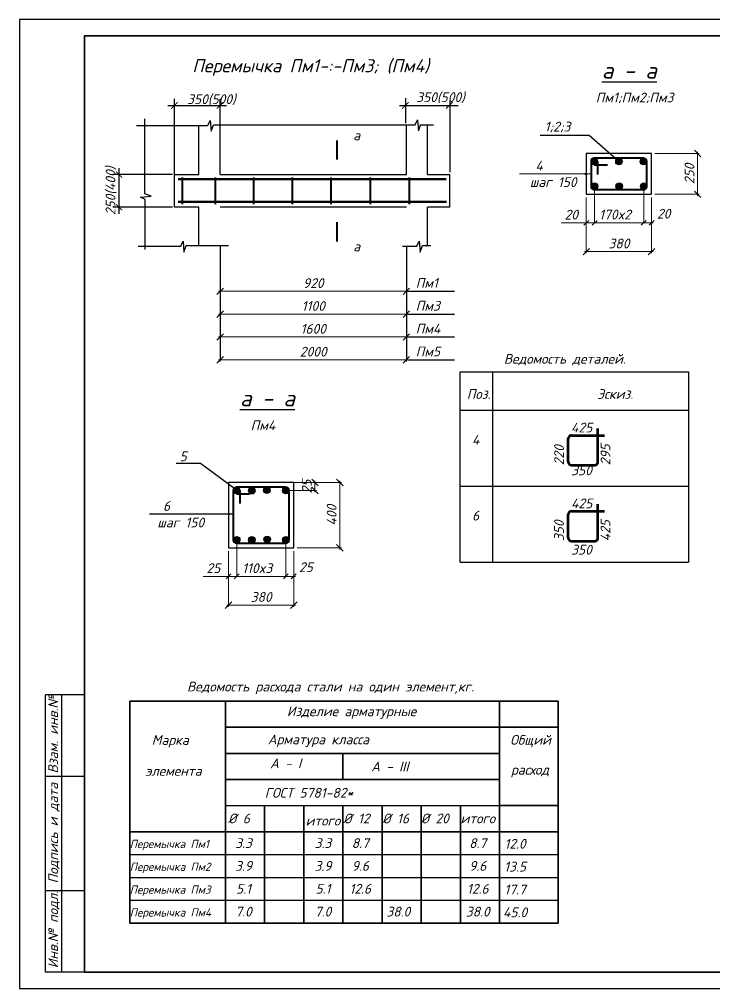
# Model space of a CAD drawing. Extents: x 108150 to 142535, y -18867 to -9422.
# Drawn here: x 137266.3 to 137479.4, y -16848.3 to -16551.3 of the extents above; entities that cross this region are included whole.
import ezdxf
from ezdxf.enums import TextEntityAlignment as Align

# ---------------------------------------------------------------- set-up
doc = ezdxf.new("R2010")
doc.units = 0
doc.header["$MEASUREMENT"] = 0
doc.header["$PDMODE"] = 32
doc.header["$PDSIZE"] = 0.6
doc.linetypes.add('НЕВИДИМАЯ2', pattern=[4.7625, 3.175, -1.5875])
doc.layers.add('Текст', color=2, linetype='Continuous', lineweight=15)
doc.styles.add('ISO_1.0', font='isocpeur.ttf')
doc.styles.add('ГОСТ -3', font='isocpeui.ttf', dxfattribs={"height": 3})
doc.styles.add('ГОСТ2.5', font='isocpeur.ttf', dxfattribs={"oblique": 15, "height": 2.5})
doc.styles.add('ГОСТ3', font='isocpeur.ttf', dxfattribs={"oblique": 15, "height": 3})
doc.dimstyles.new('F М100-3', dxfattribs={"dimtxt": 3, "dimasz": 2, "dimexe": 0.5, "dimexo": 1, "dimgap": 1, "dimtad": 1, "dimdec": 0, "dimlfac": 100, "dimdsep": 46, "dimtxsty": 'ГОСТ3', "dimblk": 'OBLIQUE', "dimcen": 2.5, "dimdle": 0.5, "dimclrd": 7, "dimclre": 7, "dimclrt": 7, "dimadec": 0, "dimazin": 0, "dimtfac": 1, "dimtdec": 0, "dimtmove": 0, "dimatfit": 3, "dimfxl": 1.25, "dimlwd": 15, "dimlwe": 15, "dimarcsym": 0})
doc.dimstyles.new('FM-100-3', dxfattribs={"dimtxt": 3, "dimasz": 1.5, "dimexe": 0.5, "dimexo": 1, "dimgap": 1, "dimtad": 1, "dimdec": 0, "dimlfac": 100, "dimdsep": 46, "dimtxsty": 'ГОСТ3', "dimblk": 'OBLIQUE', "dimcen": 2.5, "dimdle": 0.5, "dimclrd": 7, "dimclre": 7, "dimclrt": 7, "dimadec": 0, "dimazin": 0, "dimtfac": 1, "dimtdec": 0, "dimtmove": 0, "dimatfit": 3, "dimfxl": 1.25, "dimlwd": 15, "dimlwe": 15, "dimarcsym": 0})
doc.dimstyles.new('FМ10-3', dxfattribs={"dimtxt": 3, "dimasz": 2, "dimexe": 0.5, "dimexo": 1, "dimgap": 1, "dimtad": 1, "dimdec": 0, "dimlfac": 10, "dimdsep": 46, "dimtxsty": 'ГОСТ3', "dimblk": 'OBLIQUE', "dimcen": 5, "dimdle": 0.5, "dimclrd": 7, "dimclre": 7, "dimclrt": 7, "dimadec": 0, "dimazin": 0, "dimtfac": 1, "dimtdec": 0, "dimtmove": 0, "dimatfit": 3, "dimfxl": 1, "dimlwd": 15, "dimlwe": 15, "dimarcsym": 0})
doc.dimstyles.new('FМ50-3-ISO-3', dxfattribs={"dimtxt": 3, "dimasz": 2, "dimexe": 0.5, "dimexo": 1, "dimgap": 1, "dimtad": 1, "dimdec": 0, "dimlfac": 50, "dimdsep": 46, "dimtxsty": 'ISO_1.0', "dimblk": 'OBLIQUE', "dimcen": 5, "dimdle": 0.5, "dimclrd": 7, "dimclre": 7, "dimclrt": 7, "dimadec": 0, "dimazin": 0, "dimtfac": 1, "dimtdec": 0, "dimtmove": 0, "dimatfit": 3, "dimfxl": 1, "dimlwd": 15, "dimlwe": 15, "dimarcsym": 0})
doc.dimstyles.new('м100', dxfattribs={"dimtxt": 2.5, "dimasz": 2.5, "dimexe": 2, "dimexo": 0.625, "dimtad": 1, "dimdec": 0, "dimlfac": 100, "dimtxsty": 'Standard', "dimblk": 'OBLIQUE', "dimcen": -2.5, "dimdle": 2, "dimadec": 0, "dimazin": 0, "dimtfac": 1, "dimtdec": 0, "dimtmove": 0, "dimatfit": 3, "dimfxl": 1, "dimarcsym": 0})

# ---------------------------------------------------------------- blocks, each defined once
blk = doc.blocks.new('_ArchTick')
at = {"color": 0, "linetype": 'ByBlock', "const_width": 0.15}
blk.add_lwpolyline([(-0.5, -0.5), (0.5, 0.5)], dxfattribs=at)
blk = doc.blocks.new('_Oblique')
at = {"color": 0, "linetype": 'ByBlock', "lineweight": -2}
blk.add_line((-0.5, -0.5), (0.5, 0.5), dxfattribs=at)
blk = doc.blocks.new('*D2727')
at = {"color": 7, "lineweight": 15, "transparency": 16777216}
for p, q in [((137384.91, -16631.76), (137384.91, -16635.16)), ((137327.34, -16634.66), (137385.41, -16634.66)), ((137327.84, -16632.02), (137327.84, -16635.16))]:
    blk.add_line(p, q, dxfattribs=at)
at = {"layer": 'Defpoints', "color": 0, "lineweight": 0, "transparency": 16777216}
for p in [(137327.84, -16631.02, 3785.36), (137384.91, -16630.76, 3785.36), (137384.91, -16634.66)]:
    blk.add_point(p, dxfattribs=at)
at = {"color": 7, "lineweight": 15, "transparency": 16777216, "xscale": 2, "yscale": 2, "zscale": 2, "rotation": 180}
blk.add_blockref('_Oblique', (137327.84, -16634.66), dxfattribs=at)
at = {"color": 7, "lineweight": 15, "transparency": 16777216, "xscale": 2, "yscale": 2, "zscale": 2}
blk.add_blockref('_Oblique', (137384.91, -16634.66), dxfattribs=at)
at = {"color": 7, "lineweight": 25, "transparency": 16777216, "insert": (137356.38, -16632.16), "char_height": 3, "attachment_point": 5, "style": 'ГОСТ -3'}
blk.add_mtext('920', dxfattribs=at)
blk = doc.blocks.new('*D2728')
at = {"color": 7, "lineweight": 15, "transparency": 16777216}
for p, q in [((137327.84, -16639.02), (137327.84, -16642.16)), ((137384.91, -16638.76), (137384.91, -16642.16)), ((137327.34, -16641.66), (137385.41, -16641.66))]:
    blk.add_line(p, q, dxfattribs=at)
at = {"layer": 'Defpoints', "color": 0, "lineweight": 0, "transparency": 16777216}
for p in [(137384.91, -16637.76, 3785.36), (137327.84, -16638.02, 3785.36), (137384.91, -16641.66)]:
    blk.add_point(p, dxfattribs=at)
at = {"color": 7, "lineweight": 15, "transparency": 16777216, "xscale": 2, "yscale": 2, "zscale": 2, "rotation": 180}
blk.add_blockref('_Oblique', (137327.84, -16641.66), dxfattribs=at)
at = {"color": 7, "lineweight": 15, "transparency": 16777216, "xscale": 2, "yscale": 2, "zscale": 2}
blk.add_blockref('_Oblique', (137384.91, -16641.66), dxfattribs=at)
at = {"color": 7, "lineweight": 25, "transparency": 16777216, "insert": (137356.38, -16639.16), "char_height": 3, "attachment_point": 5, "style": 'ГОСТ -3'}
blk.add_mtext('1100', dxfattribs=at)
blk = doc.blocks.new('*D2729')
at = {"color": 7, "lineweight": 15, "transparency": 16777216}
for p, q in [((137327.84, -16646.02), (137327.84, -16649.16)), ((137384.91, -16645.76), (137384.91, -16649.16)), ((137327.34, -16648.66), (137385.41, -16648.66))]:
    blk.add_line(p, q, dxfattribs=at)
at = {"layer": 'Defpoints', "color": 0, "lineweight": 0, "transparency": 16777216}
for p in [(137327.84, -16645.02, 3785.36), (137384.91, -16644.76, 3785.36), (137384.91, -16648.66)]:
    blk.add_point(p, dxfattribs=at)
at = {"color": 7, "lineweight": 15, "transparency": 16777216, "xscale": 2, "yscale": 2, "zscale": 2, "rotation": 180}
blk.add_blockref('_Oblique', (137327.84, -16648.66), dxfattribs=at)
at = {"color": 7, "lineweight": 15, "transparency": 16777216, "xscale": 2, "yscale": 2, "zscale": 2}
blk.add_blockref('_Oblique', (137384.91, -16648.66), dxfattribs=at)
at = {"color": 7, "lineweight": 25, "transparency": 16777216, "insert": (137356.38, -16646.16), "char_height": 3, "attachment_point": 5, "style": 'ГОСТ -3'}
blk.add_mtext('1600', dxfattribs=at)
blk = doc.blocks.new('*D2730')
at = {"color": 7, "lineweight": 15, "transparency": 16777216}
for p, q in [((137384.91, -16652.76), (137384.91, -16656.16)), ((137327.34, -16655.66), (137385.41, -16655.66)), ((137327.84, -16653.02), (137327.84, -16656.16))]:
    blk.add_line(p, q, dxfattribs=at)
at = {"layer": 'Defpoints', "color": 0, "lineweight": 0, "transparency": 16777216}
for p in [(137327.84, -16652.02, 3785.36), (137384.91, -16651.76, 3785.36), (137384.91, -16655.66)]:
    blk.add_point(p, dxfattribs=at)
at = {"color": 7, "lineweight": 15, "transparency": 16777216, "xscale": 2, "yscale": 2, "zscale": 2, "rotation": 180}
blk.add_blockref('_Oblique', (137327.84, -16655.66), dxfattribs=at)
at = {"color": 7, "lineweight": 15, "transparency": 16777216, "xscale": 2, "yscale": 2, "zscale": 2}
blk.add_blockref('_Oblique', (137384.91, -16655.66), dxfattribs=at)
at = {"color": 7, "lineweight": 25, "transparency": 16777216, "insert": (137356.38, -16653.16), "char_height": 3, "attachment_point": 5, "style": 'ГОСТ -3'}
blk.add_mtext('2000', dxfattribs=at)
blk = doc.blocks.new('*D2731')
at = {"color": 7, "lineweight": 15, "transparency": 16777216}
for p, q in [((137461.04, -16592.44), (137474.65, -16592.44)), ((137474.15, -16605.44), (137474.15, -16591.94)), ((137461.04, -16604.94), (137474.65, -16604.94))]:
    blk.add_line(p, q, dxfattribs=at)
at = {"layer": 'Defpoints', "color": 0, "lineweight": 0, "transparency": 16777216}
for p in [(137460.04, -16592.44), (137474.15, -16592.44), (137460.04, -16604.94)]:
    blk.add_point(p, dxfattribs=at)
at = {"color": 7, "lineweight": 15, "transparency": 16777216, "xscale": 2, "yscale": 2, "zscale": 2}
for p, rotation in [((137474.15, -16592.44), 90), ((137474.15, -16604.94), 270)]:
    blk.add_blockref('_Oblique', p, dxfattribs=dict(at, rotation=rotation))
at = {"color": 7, "lineweight": -3, "transparency": 16777216, "insert": (137471.65, -16598.69), "char_height": 3, "attachment_point": 5, "rotation": 90, "style": 'ГОСТ -3'}
blk.add_mtext('250', dxfattribs=at)
blk = doc.blocks.new('*D2732')
at = {"color": 7, "lineweight": 15, "transparency": 16777216}
for p, q in [((137440.04, -16605.94), (137440.04, -16623.01)), ((137460.04, -16605.94), (137460.04, -16623.01)), ((137439.54, -16622.51), (137460.54, -16622.51))]:
    blk.add_line(p, q, dxfattribs=at)
at = {"layer": 'Defpoints', "color": 0, "lineweight": 0, "transparency": 16777216}
for p in [(137440.04, -16604.94), (137460.04, -16604.94), (137460.04, -16622.51)]:
    blk.add_point(p, dxfattribs=at)
at = {"color": 7, "lineweight": 15, "transparency": 16777216, "xscale": 2, "yscale": 2, "zscale": 2, "rotation": 180}
blk.add_blockref('_Oblique', (137440.04, -16622.51), dxfattribs=at)
at = {"color": 7, "lineweight": 15, "transparency": 16777216, "xscale": 2, "yscale": 2, "zscale": 2}
blk.add_blockref('_Oblique', (137460.04, -16622.51), dxfattribs=at)
at = {"color": 7, "lineweight": -3, "transparency": 16777216, "insert": (137450.04, -16620.01), "char_height": 3, "attachment_point": 5, "style": 'ГОСТ -3'}
blk.add_mtext('380', dxfattribs=at)
blk = doc.blocks.new('*D2891')
at = {"color": 7, "lineweight": 15, "transparency": 16777216}
for p, q in [((137440.04, -16613.67), (137432.34, -16613.67)), ((137440.04, -16612.67), (137440.04, -16613.17)), ((137443.07, -16613.67), (137440.04, -16613.67)), ((137442.57, -16612.67), (137442.57, -16613.17))]:
    blk.add_line(p, q, dxfattribs=at)
at = {"layer": 'Defpoints', "color": 0, "lineweight": 0, "transparency": 16777216}
for p in [(137440.04, -16613.67), (137440.04, -16613.67), (137442.57, -16613.67)]:
    blk.add_point(p, dxfattribs=at)
at = {"color": 7, "lineweight": 15, "transparency": 16777216, "xscale": 1.5, "yscale": 1.5, "zscale": 1.5, "rotation": 180}
blk.add_blockref('_Oblique', (137440.04, -16613.67), dxfattribs=at)
at = {"color": 7, "lineweight": 15, "transparency": 16777216, "xscale": 1.5, "yscale": 1.5, "zscale": 1.5}
blk.add_blockref('_Oblique', (137442.57, -16613.67), dxfattribs=at)
at = {"color": 7, "lineweight": 20, "transparency": 16777216, "insert": (137435.44, -16611.17), "char_height": 3, "attachment_point": 5, "style": 'ГОСТ -3'}
blk.add_mtext('20', dxfattribs=at)
blk = doc.blocks.new('*D2892')
at = {"color": 7, "lineweight": 15, "transparency": 16777216}
for p, q in [((137439.54, -16613.67), (137458.12, -16613.67)), ((137440.04, -16612.67), (137440.04, -16613.17)), ((137457.62, -16612.72), (137457.62, -16613.17))]:
    blk.add_line(p, q, dxfattribs=at)
at = {"layer": 'Defpoints', "color": 0, "lineweight": 0, "transparency": 16777216}
for p in [(137440.04, -16613.67), (137457.62, -16613.67), (137457.62, -16613.72)]:
    blk.add_point(p, dxfattribs=at)
at = {"color": 7, "lineweight": 15, "transparency": 16777216, "xscale": 1.5, "yscale": 1.5, "zscale": 1.5, "rotation": 180}
blk.add_blockref('_Oblique', (137440.04, -16613.67), dxfattribs=at)
at = {"color": 7, "lineweight": 15, "transparency": 16777216, "xscale": 1.5, "yscale": 1.5, "zscale": 1.5}
blk.add_blockref('_Oblique', (137457.62, -16613.67), dxfattribs=at)
at = {"color": 7, "lineweight": 20, "transparency": 16777216, "insert": (137448.83, -16611.15), "char_height": 3, "attachment_point": 5, "style": 'ГОСТ -3'}
blk.add_mtext('170x2', dxfattribs=at)
blk = doc.blocks.new('*D2893')
at = {"color": 7, "lineweight": 15, "transparency": 16777216}
for p, q in [((137457.12, -16613.67), (137460.54, -16613.67)), ((137457.62, -16612.72), (137457.62, -16613.17)), ((137460.04, -16612.67), (137460.04, -16613.17))]:
    blk.add_line(p, q, dxfattribs=at)
at = {"layer": 'Defpoints', "color": 0, "lineweight": 0, "transparency": 16777216}
for p in [(137457.62, -16613.72), (137460.04, -16613.67), (137460.04, -16613.67)]:
    blk.add_point(p, dxfattribs=at)
at = {"color": 7, "lineweight": 15, "transparency": 16777216, "xscale": 1.5, "yscale": 1.5, "zscale": 1.5, "rotation": 180}
blk.add_blockref('_Oblique', (137457.62, -16613.67), dxfattribs=at)
at = {"color": 7, "lineweight": 15, "transparency": 16777216, "xscale": 1.5, "yscale": 1.5, "zscale": 1.5}
blk.add_blockref('_Oblique', (137460.04, -16613.67), dxfattribs=at)
at = {"color": 7, "lineweight": 20, "transparency": 16777216, "insert": (137463.75, -16610.88), "char_height": 3, "attachment_point": 5, "style": 'ГОСТ -3'}
blk.add_mtext('20', dxfattribs=at)
blk = doc.blocks.new('*D2733')
at = {"color": 7, "lineweight": 15, "transparency": 16777216}
for p, q in [((137351.41, -16693.27), (137365.02, -16693.27)), ((137364.52, -16713.77), (137364.52, -16692.77)), ((137351.41, -16713.27), (137365.02, -16713.27))]:
    blk.add_line(p, q, dxfattribs=at)
at = {"layer": 'Defpoints', "color": 0, "lineweight": 0, "transparency": 16777216}
for p in [(137350.41, -16693.27), (137364.52, -16693.27), (137350.41, -16713.27)]:
    blk.add_point(p, dxfattribs=at)
at = {"color": 7, "lineweight": 15, "transparency": 16777216, "xscale": 2, "yscale": 2, "zscale": 2}
for p, rotation in [((137364.52, -16693.27), 90), ((137364.52, -16713.27), 270)]:
    blk.add_blockref('_Oblique', p, dxfattribs=dict(at, rotation=rotation))
at = {"color": 7, "lineweight": -3, "transparency": 16777216, "insert": (137362.02, -16703.27), "char_height": 3, "attachment_point": 5, "rotation": 90, "style": 'ГОСТ -3'}
blk.add_mtext('400', dxfattribs=at)
blk = doc.blocks.new('*D2734')
at = {"color": 7, "lineweight": 15, "transparency": 16777216}
for p, q in [((137330.41, -16714.27), (137330.41, -16731.33)), ((137350.41, -16714.27), (137350.41, -16731.33)), ((137329.91, -16730.83), (137350.91, -16730.83))]:
    blk.add_line(p, q, dxfattribs=at)
at = {"layer": 'Defpoints', "color": 0, "lineweight": 0, "transparency": 16777216}
for p in [(137330.41, -16713.27), (137350.41, -16713.27), (137350.41, -16730.83)]:
    blk.add_point(p, dxfattribs=at)
at = {"color": 7, "lineweight": 15, "transparency": 16777216, "xscale": 2, "yscale": 2, "zscale": 2, "rotation": 180}
blk.add_blockref('_Oblique', (137330.41, -16730.83), dxfattribs=at)
at = {"color": 7, "lineweight": 15, "transparency": 16777216, "xscale": 2, "yscale": 2, "zscale": 2}
blk.add_blockref('_Oblique', (137350.41, -16730.83), dxfattribs=at)
at = {"color": 7, "lineweight": -3, "transparency": 16777216, "insert": (137340.41, -16728.33), "char_height": 3, "attachment_point": 5, "style": 'ГОСТ -3'}
blk.add_mtext('380', dxfattribs=at)
blk = doc.blocks.new('*D2894')
at = {"color": 7, "lineweight": 15, "transparency": 16777216}
for p, q in [((137330.41, -16721), (137330.41, -16721.5)), ((137332.94, -16721), (137332.94, -16721.5)), ((137330.41, -16722), (137322.63, -16722)), ((137333.44, -16722), (137330.41, -16722))]:
    blk.add_line(p, q, dxfattribs=at)
at = {"layer": 'Defpoints', "color": 0, "lineweight": 0, "transparency": 16777216}
for p in [(137330.41, -16722), (137330.41, -16722), (137332.94, -16722)]:
    blk.add_point(p, dxfattribs=at)
at = {"color": 7, "lineweight": 15, "transparency": 16777216, "xscale": 1.5, "yscale": 1.5, "zscale": 1.5, "rotation": 180}
blk.add_blockref('_Oblique', (137330.41, -16722), dxfattribs=at)
at = {"color": 7, "lineweight": 15, "transparency": 16777216, "xscale": 1.5, "yscale": 1.5, "zscale": 1.5}
blk.add_blockref('_Oblique', (137332.94, -16722), dxfattribs=at)
at = {"color": 7, "lineweight": 20, "transparency": 16777216, "insert": (137325.77, -16719.5), "char_height": 3, "attachment_point": 5, "style": 'ГОСТ -3'}
blk.add_mtext('25', dxfattribs=at)
blk = doc.blocks.new('*D2895')
at = {"color": 7, "lineweight": 15, "transparency": 16777216}
for p, q in [((137330.41, -16721), (137330.41, -16721.5)), ((137347.99, -16721.04), (137347.99, -16721.5)), ((137329.91, -16722), (137348.49, -16722))]:
    blk.add_line(p, q, dxfattribs=at)
at = {"layer": 'Defpoints', "color": 0, "lineweight": 0, "transparency": 16777216}
for p in [(137330.41, -16722), (137347.99, -16722), (137347.99, -16722.04)]:
    blk.add_point(p, dxfattribs=at)
at = {"color": 7, "lineweight": 15, "transparency": 16777216, "xscale": 1.5, "yscale": 1.5, "zscale": 1.5, "rotation": 180}
blk.add_blockref('_Oblique', (137330.41, -16722), dxfattribs=at)
at = {"color": 7, "lineweight": 15, "transparency": 16777216, "xscale": 1.5, "yscale": 1.5, "zscale": 1.5}
blk.add_blockref('_Oblique', (137347.99, -16722), dxfattribs=at)
at = {"color": 7, "lineweight": 20, "transparency": 16777216, "insert": (137339.2, -16719.5), "char_height": 3, "attachment_point": 5, "style": 'ГОСТ -3'}
blk.add_mtext('110x3', dxfattribs=at)
blk = doc.blocks.new('*D2896')
at = {"color": 7, "lineweight": 15, "transparency": 16777216}
for p, q in [((137347.99, -16721.04), (137347.99, -16721.5)), ((137350.41, -16721), (137350.41, -16721.5)), ((137347.49, -16722), (137350.91, -16722))]:
    blk.add_line(p, q, dxfattribs=at)
at = {"layer": 'Defpoints', "color": 0, "lineweight": 0, "transparency": 16777216}
for p in [(137347.99, -16722.04), (137350.41, -16722), (137350.41, -16722)]:
    blk.add_point(p, dxfattribs=at)
at = {"color": 7, "lineweight": 15, "transparency": 16777216, "xscale": 1.5, "yscale": 1.5, "zscale": 1.5, "rotation": 180}
blk.add_blockref('_Oblique', (137347.99, -16722), dxfattribs=at)
at = {"color": 7, "lineweight": 15, "transparency": 16777216, "xscale": 1.5, "yscale": 1.5, "zscale": 1.5}
blk.add_blockref('_Oblique', (137350.41, -16722), dxfattribs=at)
at = {"color": 7, "lineweight": 20, "transparency": 16777216, "insert": (137354.12, -16719.2), "char_height": 3, "attachment_point": 5, "style": 'ГОСТ -3'}
blk.add_mtext('25', dxfattribs=at)
blk = doc.blocks.new('*D2897')
at = {"color": 7, "lineweight": 15, "transparency": 16777216}
for p, q in [((137348.95, -16693.27), (137357.4, -16693.27)), ((137356.9, -16696.22), (137356.9, -16692.77)), ((137348.95, -16695.72), (137357.4, -16695.72))]:
    blk.add_line(p, q, dxfattribs=at)
at = {"layer": 'Defpoints', "color": 0, "lineweight": 0, "transparency": 16777216}
for p in [(137347.95, -16693.27), (137356.9, -16693.27), (137347.95, -16695.72)]:
    blk.add_point(p, dxfattribs=at)
at = {"color": 7, "lineweight": 15, "transparency": 16777216, "xscale": 2, "yscale": 2, "zscale": 2}
for p, rotation in [((137356.9, -16693.27), 90), ((137356.9, -16695.72), 270)]:
    blk.add_blockref('_Oblique', p, dxfattribs=dict(at, rotation=rotation))
at = {"color": 7, "lineweight": 25, "transparency": 16777216, "insert": (137354.4, -16694.49), "char_height": 3, "attachment_point": 5, "rotation": 90, "style": 'ГОСТ -3'}
blk.add_mtext('25', dxfattribs=at)
blk = doc.blocks.new('A$C26a969c5')
at = {"color": 7, "lineweight": 30, "ltscale": 100}
for p, q in [((12.75, 85), (0.75, 85)), ((0.75, 0), (0.75, 85)), ((5.75, 0), (5.75, 85)), ((12.75, 60), (0.75, 60)), ((12.75, 25), (0.75, 25)), ((12.75, 0), (0.75, 0))]:
    blk.add_line(p, q, dxfattribs=at)
at = {"layer": 'Текст', "color": 7, "char_height": 3, "attachment_point": 1, "rotation": 90, "style": 'ГОСТ2.5'}
for s, insert, width in [('{\\fISOCPEUR|b0|i1|c204|p34;\\Q0;Взам. инв.№}', (1.61, 60.93), 27.4092), ('{\\fISOCPEUR|b0|i1|c204|p34;\\Q0;Подпись и дата}', (1.61, 27.23), 34.1663), ('{\\fISOCPEUR|b0|i1|c204|p34;\\Q0;Инв.№ подл.}', (1.61, 1.24), 27.4092)]:
    blk.add_mtext(s, dxfattribs=dict(at, insert=insert, width=width))

msp = doc.modelspace()

# ---------------------------------------------------------------- hatches: boundary and pattern name
at = {"lineweight": -3}
for points in [[(137443.4938, -16594.89, 1), (137441.4938, -16594.89, 1)], [(137451.0419, -16594.89, 1), (137449.0419, -16594.89, 1)], [(137458.5816, -16594.8943, 1), (137456.5816, -16594.8943, 1)], [(137443.5668, -16602.4473, 1), (137441.5668, -16602.4473, 1)], [(137451.1149, -16602.4473, 1), (137449.1149, -16602.4473, 1)], [(137458.6206, -16602.4927, 1), (137456.6206, -16602.4927, 1)], [(137333.8638, -16695.7153, 1), (137331.8638, -16695.7153, 1)], [(137338.5448, -16695.758, 1), (137336.5448, -16695.758, 1)], [(137343.1889, -16695.6181, 1), (137341.1889, -16695.6181, 1)], [(137348.9517, -16695.7196, 1), (137346.9517, -16695.7196, 1)], [(137333.9368, -16710.7725, 1), (137331.9368, -16710.7725, 1)], [(137338.5619, -16710.8153, 1), (137336.5619, -16710.8153, 1)], [(137343.2619, -16710.6754, 1), (137341.2619, -16710.6754, 1)], [(137348.9906, -16710.818, 1), (137346.9906, -16710.818, 1)]]:
    msp.add_hatch(color=7, dxfattribs=at).paths.add_polyline_path(points)

# ---------------------------------------------------------------- linework, layer by layer
at = {"color": 7, "lineweight": 25, "ltscale": 0.5}
for p, q in [((137384.7842, -16583.1185, -754.4947), (137384.7842, -16575.4631, -754.4947)), ((137398.194, -16576.1622, -754.4947), (137398.194, -16598.1812, -754.4947))]:
    msp.add_line(p, q, dxfattribs=at)
at = {"color": 7, "ltscale": 100}
for p, q in [((137311.8437, -16577.6797, -754.4947), (137329.8437, -16577.6797, -754.4947)), ((137313.8437, -16598.9016, -754.4947), (137313.8437, -16575.6797, -754.4947)), ((137327.8437, -16583.639, -754.4947), (137327.8437, -16575.6797, -754.4947)), ((137382.7842, -16577.6797, -754.4947), (137400.7842, -16577.6797, -754.4947)), ((137302.1928, -16583.8035, -754.4947), (137324.0735, -16583.8035, -754.4947)), ((137304.7595, -16604.8217, -754.4947), (137304.7595, -16581.8511, -754.4947)), ((137321.3437, -16598.9016, -754.4947), (137321.3437, -16583.8035, -754.4947)), ((137324.0735, -16583.8035, -754.4947), (137324.7743, -16582.3007, -754.4947)), ((137324.7743, -16582.3007, -754.4947), (137325.0644, -16585.6174, -754.4947)), ((137325.0644, -16585.6174, -754.4947), (137325.7845, -16583.639, -754.4947)), ((137325.7845, -16583.639, -754.4947), (137383.9505, -16583.639, -754.4947)), ((137327.8437, -16598.9016, -754.4947), (137327.8437, -16583.639, -754.4947)), ((137383.9505, -16583.639, -754.4947), (137387.5954, -16583.639, -754.4947)), ((137384.9123, -16598.9016, -754.4947), (137384.9123, -16583.639, -754.4947)), ((137387.5954, -16583.639, -754.4947), (137388.2962, -16582.1363, -754.4947)), ((137388.2962, -16582.1363, -754.4947), (137388.5864, -16585.453, -754.4947)), ((137388.5864, -16585.453, -754.4947), (137389.3064, -16583.4746, -754.4947)), ((137389.2466, -16583.639, -754.4947), (137393.2619, -16583.639, -754.4947)), ((137391.3887, -16598.9016, -754.4947), (137391.3887, -16583.639, -754.4947)), ((137313.2187, -16598.9016, -754.4947), (137294.9305, -16598.9016, -754.4947)), ((137296.9305, -16610.9016, -754.4947), (137296.9305, -16596.9016, -754.4947)), ((137313.8437, -16608.9016, -754.4947), (137313.8437, -16598.9016, -754.4947)), ((137313.8437, -16598.9016, -754.4947), (137317.4437, -16598.9016, -754.4947)), ((137317.4437, -16598.9016, -754.4947), (137321.3437, -16598.9016, -754.4947)), ((137327.8437, -16598.9016, -754.4947), (137357.3593, -16598.9016, -754.4947)), ((137357.1949, -16598.9016, -754.4947), (137384.9123, -16598.9016, -754.4947)), ((137391.3887, -16598.9016, -754.4947), (137398.2005, -16598.9016, -754.4947)), ((137398.2005, -16608.9016, -754.4947), (137398.2005, -16598.9016, -754.4947)), ((137306.7379, -16605.5418, -754.4947), (137304.7595, -16604.8217, -754.4947)), ((137303.4212, -16605.832, -754.4947), (137306.7379, -16605.5418, -754.4947)), ((137304.9239, -16606.5327, -754.4947), (137303.4212, -16605.832, -754.4947)), ((137304.9239, -16621.824, -754.4947), (137304.9239, -16606.5327, -754.4947)), ((137313.2187, -16608.9016, -754.4947), (137294.9305, -16608.9016, -754.4947)), ((137321.3437, -16608.9016, -754.4947), (137313.8437, -16608.9016, -754.4947)), ((137321.3437, -16620.8194, -754.4947), (137321.3437, -16608.9016, -754.4947)), ((137357.3593, -16608.9016, -754.4947), (137327.8437, -16608.9016, -754.4947)), ((137384.9123, -16608.9016, -754.4947), (137357.3593, -16608.9016, -754.4947)), ((137398.2005, -16608.9016, -754.4947), (137391.3887, -16608.9016, -754.4947)), ((137391.3887, -16620.8016, -754.4947), (137391.3887, -16608.9016, -754.4947)), ((137315.7802, -16620.8194, -754.4947), (137316.4809, -16619.3167, -754.4947)), ((137316.4809, -16619.3167, -754.4947), (137316.7711, -16622.6334, -754.4947)), ((137388.1687, -16620.8194, -754.4947), (137388.8694, -16619.3167, -754.4947)), ((137388.8694, -16619.3167, -754.4947), (137389.1596, -16622.6334, -754.4947)), ((137302.7269, -16620.8194, -754.4947), (137315.7802, -16620.8194, -754.4947)), ((137316.7711, -16622.6334, -754.4947), (137317.4912, -16620.655, -754.4947)), ((137317.4912, -16620.655, -754.4947), (137330.3972, -16620.655, -754.4947)), ((137383.7643, -16620.8194, -754.4947), (137388.1687, -16620.8194, -754.4947)), ((137389.1596, -16622.6334, -754.4947), (137389.8797, -16620.655, -754.4947)), ((137389.8797, -16620.655, -754.4947), (137392.4301, -16620.655, -754.4947))]:
    msp.add_line(p, q, dxfattribs=at)
at = {"color": 7, "lineweight": -3}
for p, q in [((137460.0419, -16592.44, -754.4947), (137440.0419, -16592.44, -754.4947)), ((137440.0419, -16592.44, -754.4947), (137440.0419, -16604.94, -754.4947)), ((137460.0419, -16604.94, -754.4947), (137460.0419, -16592.44, -754.4947)), ((137440.0419, -16604.94, -754.4947), (137460.0419, -16604.94, -754.4947))]:
    msp.add_line(p, q, dxfattribs=at)
at = {"color": 7, "lineweight": 40}
for p, q in [((137441.4919, -16594.89, -754.4947), (137441.4919, -16602.49, -754.4947)), ((137457.5919, -16593.89, -754.4947), (137442.4919, -16593.89, -754.4947)), ((137442.4938, -16595.89, -754.4947), (137446.4938, -16595.89, -754.4947)), ((137443.4938, -16594.89, -754.4947), (137443.4938, -16598.89, -754.4947)), ((137458.5919, -16602.49, -754.4947), (137458.5919, -16594.89, -754.4947)), ((137442.4919, -16603.49, -754.4947), (137457.5919, -16603.49, -754.4947)), ((137332.8638, -16696.7153, -754.4947), (137336.8638, -16696.7153, -754.4947)), ((137333.8638, -16695.7153, -754.4947), (137333.8638, -16699.7153, -754.4947))]:
    msp.add_line(p, q, dxfattribs=at)
at = {"color": 7, "lineweight": 50, "ltscale": 100}
for p, q in [((137315.017, -16600.2895, -754.4947), (137357.3593, -16600.2895, -754.4947)), ((137357.1949, -16600.2895, -754.4947), (137397.066, -16600.2895, -754.4947)), ((137315.017, -16607.2347, -754.4947), (137357.3593, -16607.2347, -754.4947)), ((137357.3593, -16607.2347, -754.4947), (137397.1707, -16607.2347, -754.4947))]:
    msp.add_line(p, q, dxfattribs=at)
at = {"color": 7, "lineweight": 40, "ltscale": 100}
for p, q in [((137316.2089, -16599.7362, -754.4947), (137316.2089, -16608.0034, -754.4947)), ((137326.32, -16599.7362, -754.4947), (137326.32, -16608.0034, -754.4947)), ((137338.1151, -16599.7362, -754.4947), (137338.1151, -16608.0034, -754.4947)), ((137349.9491, -16599.7362, -754.4947), (137349.9491, -16608.0034, -754.4947)), ((137361.7418, -16599.7362, -754.4947), (137361.7418, -16608.0034, -754.4947)), ((137373.7987, -16599.7362, -754.4947), (137373.7987, -16608.0034, -754.4947)), ((137385.7418, -16599.7362, -754.4947), (137385.7418, -16608.0034, -754.4947))]:
    msp.add_line(p, q, dxfattribs=at)
at = {"color": 7, "lineweight": 20}
for p, q in [((137442.5668, -16602.4473, -754.4947), (137442.5668, -16613.67, -754.4947)), ((137457.6206, -16602.4927, -754.4947), (137457.6206, -16613.7154, -754.4947)), ((137332.9368, -16710.7725, -754.4947), (137332.9368, -16721.9953, -754.4947)), ((137347.9906, -16710.818, -754.4947), (137347.9906, -16722.0407, -754.4947))]:
    msp.add_line(p, q, dxfattribs=at)
at = {"color": 7, "lineweight": 25}
for p, q in [((137327.8437, -16620.8194, -754.4947), (137327.8437, -16634.4932, -754.4947)), ((137384.9123, -16620.8194, -754.4947), (137384.9123, -16634.4932, -754.4947)), ((137327.8437, -16627.8194, -754.4947), (137327.8437, -16641.4932, -754.4947)), ((137384.9123, -16627.8194, -754.4947), (137384.9123, -16641.4932, -754.4947)), ((137327.8437, -16634.8194, -754.4947), (137327.8437, -16648.4932, -754.4947)), ((137384.9123, -16634.8194, -754.4947), (137384.9123, -16648.4932, -754.4947)), ((137385.4123, -16634.6563, -754.4947), (137399.6748, -16634.6563, -754.4947)), ((137327.8437, -16641.8194, -754.4947), (137327.8437, -16655.4932, -754.4947)), ((137384.9123, -16641.8194, -754.4947), (137384.9123, -16655.4932, -754.4947)), ((137385.4123, -16641.6563, -754.4947), (137399.6748, -16641.6563, -754.4947)), ((137385.4123, -16648.6563, -754.4947), (137399.6748, -16648.6563, -754.4947)), ((137385.4123, -16655.6563, -754.4947), (137399.6748, -16655.6563, -754.4947)), ((137401.3499, -16659.3176, -754.4947), (137471.3499, -16659.3176, -754.4947)), ((137411.3499, -16659.3176, -754.4947), (137411.3499, -16717.6397, -754.4947)), ((137401.3499, -16671.1256, -754.4947), (137471.3499, -16671.1256, -754.4947)), ((137401.3499, -16694.3826, -754.4947), (137471.3499, -16694.3826, -754.4947)), ((137401.3499, -16717.6397, -754.4947), (137471.3499, -16717.6397, -754.4947))]:
    msp.add_line(p, q, dxfattribs=at)
at = {"color": 7, "lineweight": 60}
for p, q in [((137435.4973, -16678.8118, -754.4947), (137445.569, -16678.8118, -754.4947)), ((137443.6223, -16686.9368, -754.4947), (137443.6223, -16676.6744, -754.4947)), ((137434.4973, -16686.9368, -754.4947), (137434.4973, -16679.8118, -754.4947)), ((137435.4973, -16687.9368, -754.4947), (137442.6223, -16687.9368, -754.4947)), ((137443.6223, -16710.1939, -754.4947), (137443.6223, -16699.9315, -754.4947)), ((137434.4973, -16710.1939, -754.4947), (137434.4973, -16703.0689, -754.4947)), ((137435.4973, -16702.0689, -754.4947), (137445.569, -16702.0689, -754.4947)), ((137435.4973, -16711.1939, -754.4947), (137442.6223, -16711.1939, -754.4947))]:
    msp.add_line(p, q, dxfattribs=at)
at = {"color": 7, "lineweight": 35}
for p, q in [((137300.1551, -16760.2551, -754.4947), (137431.4516, -16760.2551, -754.4947)), ((137300.1551, -16760.2551, -754.4947), (137300.1551, -16828.2551, -754.4947)), ((137329.4516, -16760.2551, -754.4947), (137329.4516, -16828.2551, -754.4947)), ((137413.4516, -16760.2551, -754.4947), (137413.4516, -16828.2551, -754.4947)), ((137431.4516, -16760.2551, -754.4947), (137431.4516, -16828.2551, -754.4947)), ((137329.4516, -16768.2551, -754.4947), (137431.4516, -16768.2551, -754.4947)), ((137329.4516, -16776.2551, -754.4947), (137389.4516, -16776.2551, -754.4947)), ((137365.4516, -16776.2551, -754.4947), (137365.4516, -16784.2551, -754.4947)), ((137389.4516, -16776.2551, -754.4947), (137413.4516, -16776.2551, -754.4947)), ((137329.4516, -16784.2551, -754.4947), (137389.4516, -16784.2551, -754.4947)), ((137389.4516, -16784.2551, -754.4947), (137413.4516, -16784.2551, -754.4947)), ((137341.4516, -16792.2551, -754.4947), (137341.4516, -16828.2551, -754.4947)), ((137353.4516, -16792.2551, -754.4947), (137353.4516, -16828.2551, -754.4947)), ((137365.4516, -16792.2551, -754.4947), (137365.4516, -16828.2551, -754.4947)), ((137377.4516, -16792.2551, -754.4947), (137377.4516, -16828.2551, -754.4947)), ((137389.4516, -16792.2551, -754.4947), (137389.4516, -16828.2551, -754.4947)), ((137389.4516, -16792.2551, -754.4947), (137389.4516, -16828.2551, -754.4947)), ((137401.4516, -16792.2551, -754.4947), (137401.4516, -16828.2551, -754.4947)), ((137401.4516, -16792.2551, -754.4947), (137401.4516, -16828.2551, -754.4947)), ((137413.4516, -16792.2551, -754.4947), (137431.4516, -16792.2551, -754.4947)), ((137413.4516, -16792.2551, -754.4947), (137413.4516, -16828.2551, -754.4947)), ((137300.1551, -16800.2551, -754.4947), (137431.4516, -16800.2551, -754.4947)), ((137300.1551, -16828.2551, -754.4947), (137431.4516, -16828.2551, -754.4947))]:
    msp.add_line(p, q, dxfattribs=at)
at = {"color": 7}
for p, q in [((137329.4516, -16792.2551, -754.4947), (137413.4516, -16792.2551, -754.4947)), ((137300.1551, -16807.2551, -754.4947), (137431.4516, -16807.2551, -754.4947)), ((137300.1551, -16814.2551, -754.4947), (137431.4516, -16814.2551, -754.4947)), ((137300.1551, -16821.2551, -754.4947), (137431.4516, -16821.2551, -754.4947))]:
    msp.add_line(p, q, dxfattribs=at)
at = {"color": 7, "lineweight": 25, "elevation": -754.4947}
msp.add_lwpolyline([(137266.3475, -16848.334), (137686.3475, -16848.334), (137686.3475, -16551.334), (137266.3475, -16551.334)], close=True, dxfattribs=at)
at = {"color": 7, "lineweight": 35, "elevation": -754.4947}
msp.add_lwpolyline([(137286.3475, -16843.334), (137681.3475, -16843.334), (137681.3475, -16556.334), (137286.3475, -16556.334)], close=True, dxfattribs=at)
at = {"color": 7, "lineweight": 25, "elevation": -754.4947}
for points in [[(137363.6327, -16594.3576, 0.6, 0.6, 0), (137363.6327, -16588.3576, 0.6, 0.6, 0), (137363.6327, -16590.3576, 0, 0.8, 0), (137366.6327, -16590.3576, 0, 0, 0), (137369.6327, -16590.3576, 0, 0, 0)], [(137363.6327, -16613.411, 0.6, 0.6, 0), (137363.6327, -16619.411, 0.6, 0.6, 0), (137363.6327, -16617.411, 0, 0.8, 0), (137366.6327, -16617.411, 0, 0, 0), (137369.6327, -16617.411, 0, 0, 0)]]:
    msp.add_lwpolyline(points, format="xyseb", dxfattribs=at)
msp.add_lwpolyline([(137401.3499, -16717.6397), (137401.3499, -16659.3176), (137471.3499, -16659.3176), (137471.3499, -16717.6397)], dxfattribs=at)
at = {"color": 7, "lineweight": -3, "elevation": -754.4947}
msp.add_lwpolyline([(137330.4119, -16713.2653), (137350.4119, -16713.2653), (137350.4119, -16693.2653), (137330.4119, -16693.2653)], close=True, dxfattribs=at)
at = {"color": 7, "lineweight": 40, "elevation": -754.4947}
msp.add_lwpolyline([(137332.8619, -16711.8153), (137347.9619, -16711.8153, 0.41421356), (137348.9619, -16710.8153), (137348.9619, -16695.7153, 0.41421356), (137347.9619, -16694.7153), (137332.8619, -16694.7153, 0.41421356), (137331.8619, -16695.7153), (137331.8619, -16710.8153, 0.41421356)], format="xyb", close=True, dxfattribs=at)
at = {"color": 7, "lineweight": -3}
for centre in [(137442.4938, -16594.89, -754.4947), (137450.0419, -16594.89, -754.4947), (137457.5816, -16594.8943, -754.4947), (137442.5668, -16602.4473, -754.4947), (137450.1149, -16602.4473, -754.4947), (137457.6206, -16602.4927, -754.4947), (137332.8638, -16695.7153, -754.4947), (137337.5448, -16695.758, -754.4947), (137342.1889, -16695.6181, -754.4947), (137347.9517, -16695.7196, -754.4947), (137332.9368, -16710.7725, -754.4947), (137337.5619, -16710.8153, -754.4947), (137342.2619, -16710.6754, -754.4947), (137347.9906, -16710.818, -754.4947)]:
    msp.add_circle(centre, 1, dxfattribs=at)
at = {"color": 7, "lineweight": 40}
for centre, start, end in [((137442.4919, -16594.89, -754.4947), 90, 180), ((137457.5919, -16594.89, -754.4947), 360, 90), ((137442.4919, -16602.49, -754.4947), 180, 270), ((137457.5919, -16602.49, -754.4947), 270, 360)]:
    msp.add_arc(centre, 1, start, end, dxfattribs=at)
at = {"color": 7, "lineweight": 60}
for centre, start, end in [((137435.4973, -16679.8118, -754.4947), 90, 180), ((137435.4973, -16686.9368, -754.4947), 180, 270), ((137442.6223, -16686.9368, -754.4947), 270, 0), ((137435.4973, -16703.0689, -754.4947), 90, 180), ((137435.4973, -16710.1939, -754.4947), 180, 270), ((137442.6223, -16710.1939, -754.4947), 270, 0)]:
    msp.add_arc(centre, 1, start, end, dxfattribs=at)
at = {"color": 7, "linetype": 'НЕВИДИМАЯ2', "lineweight": 30, "ltscale": 0.25}
for centre in [(137442.6223, -16679.8118, -754.4947), (137442.6223, -16703.0689, -754.4947)]:
    msp.add_arc(centre, 1, 0, 90, dxfattribs=at)

# ---------------------------------------------------------------- block references
at = {"color": 7, "ltscale": 100}
for p, xscale, yscale, zscale, rotation in [((137313.8437, -16577.6797, -754.4947), 2, 2, 2, 180), ((137384.6289, -16577.6797, -754.4947), 2, 2, 2, 180), ((137296.9305, -16598.9016, -754.4947), 1.80000000000291, 1.80000000000291, 1.80000000000291, 90), ((137296.9305, -16608.9016, -754.4947), 1.80000000000291, 1.80000000000291, 1.80000000000291, 270)]:
    msp.add_blockref('_ArchTick', p, dxfattribs=dict(at, xscale=xscale, yscale=yscale, zscale=zscale, rotation=rotation))
at = {"color": 7, "ltscale": 100, "xscale": 2, "yscale": 2, "zscale": 2}
for p in [(137327.8437, -16577.6797, -754.4947), (137398.0748, -16577.6797, -754.4947)]:
    msp.add_blockref('_ArchTick', p, dxfattribs=at)
at = {"color": 7, "lineweight": 25, "ltscale": 100}
msp.add_blockref('A$C26a969c5', (137273.5994, -16843.3339, -754.4947), dxfattribs=at)

# ---------------------------------------------------------------- texts
at = {"color": 7, "lineweight": -3, "style": 'ГОСТ -3'}
msp.add_text('Перемычка Пм1-:-Пм3; (Пм4)', height=4, dxfattribs=at).set_placement((137319.3075, -16567.5452, -754.4947))
for p in [(137453.2047, -16569.4573, -754.4947), (137342.3433, -16669.9169, -754.4947)]:
    msp.add_text('%%Uа - а', height=5, dxfattribs=at).set_placement(p, align=Align.CENTER)
at = {"color": 7, "lineweight": 25, "style": 'ГОСТ -3'}
for s, p in [('350(500)', (137317.7307, -16577.2923, -754.4947)), ('350(500)', (137387.9248, -16576.6797, -754.4947)), ('а', (137368.6327, -16588.3576, -754.4947))]:
    msp.add_text(s, height=3, dxfattribs=at).set_placement(p)
at = {"color": 7, "style": 'ГОСТ -3'}
for s, p in [('Пм1;Пм2;Пм3', (137442.9235, -16576.7701, -754.4947)), ('1;2;3', (137427.2734, -16585.6944, -754.4947)), ('Пм1', (137387.7608, -16633.5941, -754.4947)), ('Пм3', (137387.7608, -16640.5941, -754.4947)), ('Пм4', (137387.7608, -16647.5941, -754.4947)), ('Пм5', (137387.7608, -16654.5941, -754.4947)), ('Пм4', (137337.1857, -16677.2296, -754.4947)), ('5', (137315.4526, -16686.7267, -754.4947))]:
    msp.add_text(s, height=3, dxfattribs=at).set_placement(p)
at = {"color": 7, "linetype": 'Continuous', "lineweight": 25, "style": 'ГОСТ -3'}
for s, height, p in [('4', 3, (137424.455, -16597.6549, -754.4947)), ('Ведомость деталей.', 3, (137414.7903, -16656.8606, -754.4947)), ('Поз.', 3, (137403.4201, -16667.6319, -754.4947)), ('Эскиз.', 3, (137443.3404, -16667.6152, -754.4947)), ('425', 3, (137435.3638, -16677.9092, -754.4947)), ('4', 3, (137405.0284, -16681.6487, -754.4947)), ('350', 3, (137435.3859, -16691.0342, -754.4947)), ('6', 3, (137310.3382, -16701.9589, -754.4947)), ('425', 3, (137435.3638, -16701.1662, -754.4947)), ('6', 3, (137405.0284, -16704.9057, -754.4947)), ('350', 3, (137435.3859, -16715.3399, -754.4947)), ('Перемычка Пм1', 2.5, (137300.1551, -16805.2442, -754.4947)), ('Перемычка Пм2', 2.5, (137300.1551, -16812.2442, -754.4947)), ('Перемычка Пм3', 2.5, (137300.1551, -16819.2442, -754.4947)), ('Перемычка Пм4', 2.5, (137300.1551, -16826.2442, -754.4947))]:
    msp.add_text(s, height=height, dxfattribs=at).set_placement(p)
at = {"color": 7, "linetype": 'Continuous', "style": 'ГОСТ -3'}
for p in [(137422.7302, -16602.6975, -754.4947), (137308.6134, -16707.0015, -754.4947)]:
    msp.add_text('шаг 150', height=3, dxfattribs=at).set_placement(p)
at = {"color": 7, "lineweight": 25, "style": 'ГОСТ -3'}
msp.add_text('а', height=3, dxfattribs=at).set_placement((137368.6327, -16619.411, -754.4947), align=Align.TOP_LEFT)
at = {"color": 7, "linetype": 'Continuous', "lineweight": 25, "style": 'ГОСТ -3'}
for s, p in [('220', (137433.1899, -16687.9675, -754.4947)), ('295', (137447.4129, -16687.9915, -754.4947)), ('350', (137433.1899, -16711.2245, -754.4947)), ('425', (137447.4129, -16711.2486, -754.4947))]:
    msp.add_text(s, height=3, rotation=90, dxfattribs=at).set_placement(p)
at = {"color": 7, "lineweight": 25, "style": 'ГОСТ -3'}
msp.add_text('Ведомость расхода стали на один элемент,кг.', height=3, dxfattribs=at).set_placement((137361.6554, -16755.7856, -754.4947), align=Align.MIDDLE_CENTER)
at = {"color": 7, "style": 'ГОСТ -3'}
for s, p in [('Изделие арматурные ', (137369.0681, -16763.3485, -754.4947)), ('Марка ', (137313.5226, -16772.1328, -754.4947)), ('Арматура класса', (137357.961, -16771.9708, -754.4947)), ('Общий', (137422.9509, -16772.1161, -754.4947)), ('А - I', (137347.9093, -16779.2997, -754.4947)), ('А - III', (137379.8549, -16780.2837, -754.4947)), (' элемента ', (137313.5226, -16781.624, -754.4947)), ('расход', (137422.79, -16781.2794, -754.4947)), (' ГОСТ 5781-82*', (137354.1014, -16788.3322, -754.4947))]:
    msp.add_text(s, height=3, dxfattribs=at).set_placement(p, align=Align.MIDDLE_CENTER)
for s, p in [('%%C 6', (137333.6238, -16796.1909, -754.4947)), ('%%C 12', (137369.6238, -16796.1909, -754.4947)), ('%%C 16', (137381.6238, -16796.1909, -754.4947)), ('%%C 20', (137393.6238, -16796.1909, -754.4947)), ('итого', (137359.3352, -16796.8727, -754.4947)), ('итого', (137406.8023, -16796.1909, -754.4947)), ('3.3', (137335.0116, -16803.7442, -754.4947)), ('3.3', (137359.3634, -16803.7442, -754.4947)), ('8.7', (137370.7783, -16803.7442, -754.4947)), ('8.7', (137406.7783, -16803.7442, -754.4947)), ('12.0', (137418.2139, -16803.955, -754.4947)), ('3.9', (137335.0116, -16810.7442, -754.4947)), ('3.9', (137359.3634, -16810.7442, -754.4947)), ('9.6', (137370.7783, -16810.7442, -754.4947)), ('9.6', (137406.7783, -16810.7442, -754.4947)), ('13.5', (137418.2139, -16810.955, -754.4947)), ('5.1', (137335.0116, -16817.7442, -754.4947)), ('5.1', (137359.3634, -16817.7442, -754.4947)), ('12.6', (137370.7783, -16817.7442, -754.4947)), ('12.6', (137406.7783, -16817.7442, -754.4947)), ('17.7', (137418.2139, -16817.955, -754.4947)), ('7.0', (137335.0116, -16824.7442, -754.4947)), ('7.0', (137359.3634, -16824.7442, -754.4947)), ('38.0', (137382.4266, -16824.7442, -754.4947)), ('38.0', (137406.7783, -16824.7442, -754.4947)), ('45.0', (137418.2139, -16824.955, -754.4947))]:
    msp.add_text(s, height=3, dxfattribs=at).set_placement(p, align=Align.MIDDLE)
at = {"color": 7, "ltscale": 100, "insert": (137294.4305, -16603.9016, -754.4947), "char_height": 3, "attachment_point": 5, "rotation": 90, "style": 'ГОСТ -3'}
msp.add_mtext('250(400)', dxfattribs=at)

# ---------------------------------------------------------------- dimensions: what is measured, and where the dimension line sits
at = {"color": 7, "lineweight": -3}
for base, p1, p2, text, picture, middle in [((137474.1544, -16592.44, -754.4947), (137460.0419, -16604.94, -754.4947), (137460.0419, -16592.44, -754.4947), '250', '*D2731', (137471.6544, -16598.69, -754.4947)), ((137364.5244, -16693.2653, -754.4947), (137350.4119, -16713.2653, -754.4947), (137350.4119, -16693.2653, -754.4947), '400', '*D2733', (137362.0244, -16703.2653, -754.4947))]:
    dim = msp.add_linear_dim(base=base, p1=p1, p2=p2, angle=90, text=text, dimstyle='FМ10-3', override={"dimtxsty": 'ГОСТ -3'}, dxfattribs=at)
    dim.commit()
    dim.dimension.update_dxf_attribs({"geometry": picture, "text_midpoint": middle})
for base, p1, p2, picture, middle in [((137460.0419, -16622.5086, -754.4947), (137440.0419, -16604.94, -754.4947), (137460.0419, -16604.94, -754.4947), '*D2732', (137450.0419, -16620.0086, -754.4947)), ((137350.4119, -16730.8339, -754.4947), (137330.4119, -16713.2653, -754.4947), (137350.4119, -16713.2653, -754.4947), '*D2734', (137340.4119, -16728.3339, -754.4947))]:
    dim = msp.add_linear_dim(base=base, p1=p1, p2=p2, text='380', dimstyle='FМ10-3', override={"dimtxsty": 'ГОСТ -3'}, dxfattribs=at)
    dim.commit()
    dim.dimension.update_dxf_attribs({"geometry": picture, "text_midpoint": middle})
at = {"color": 7, "lineweight": 20}
for base, p1, p2, text, override, picture, middle in [((137440.0419, -16613.67, -754.4947), (137442.5668, -16613.67, -754.4947), (137440.0419, -16613.67, -754.4947), '20', {"dimtxsty": 'ГОСТ -3'}, '*D2891', (137435.443, -16611.17, -754.4947)), ((137457.6206, -16613.67, -754.4947), (137440.0419, -16613.67, -754.4947), (137457.6206, -16613.7154, -754.4947), '170x2', {"dimtxsty": 'ГОСТ -3', "dimtmove": 1}, '*D2892', (137448.8312, -16611.1507, -754.4947)), ((137330.4119, -16721.9953, -754.4947), (137332.9368, -16721.9953, -754.4947), (137330.4119, -16721.9953, -754.4947), '25', {"dimtxsty": 'ГОСТ -3'}, '*D2894', (137325.7699, -16719.4953, -754.4947)), ((137347.9906, -16721.9953, -754.4947), (137330.4119, -16721.9953, -754.4947), (137347.9906, -16722.0407, -754.4947), '110x3', {"dimtxsty": 'ГОСТ -3', "dimtmove": 1}, '*D2895', (137339.2013, -16719.4953, -754.4947))]:
    dim = msp.add_linear_dim(base=base, p1=p1, p2=p2, text=text, dimstyle='FM-100-3', override=override, dxfattribs=at)
    dim.commit()
    dim.dimension.update_dxf_attribs({"geometry": picture, "text_midpoint": middle})
for base, p1, p2, text, picture, middle in [((137460.0419, -16613.67, -754.4947), (137457.6206, -16613.7154, -754.4947), (137460.0419, -16613.67, -754.4947), '20', '*D2893', (137463.7489, -16613.3769, -754.4947)), ((137350.4119, -16721.9953, -754.4947), (137347.9906, -16722.0407, -754.4947), (137350.4119, -16721.9953, -754.4947), '25', '*D2896', (137354.119, -16721.7022, -754.4947))]:
    dim = msp.add_linear_dim(base=base, p1=p1, p2=p2, text=text, dimstyle='FM-100-3', override={"dimtxsty": 'ГОСТ -3', "dimtmove": 1}, dxfattribs=at)
    dim.commit()
    dim.dimension.update_dxf_attribs({"geometry": picture, "text_midpoint": middle, "dimtype": 160})
at = {"color": 7, "lineweight": 25}
for base, p1, p2, text, picture, middle in [((137384.9123, -16634.6563, -754.4947), (137327.8437, -16631.0207, 3030.8619), (137384.9123, -16630.764, 3030.8619), '920', '*D2727', (137356.378, -16632.1563, -754.4947)), ((137384.9123, -16641.6563, -754.4947), (137327.8437, -16638.0207, 3030.8619), (137384.9123, -16637.764, 3030.8619), '1100', '*D2728', (137356.378, -16639.1563, -754.4947)), ((137384.9123, -16648.6563, -754.4947), (137327.8437, -16645.0207, 3030.8619), (137384.9123, -16644.764, 3030.8619), '1600', '*D2729', (137356.378, -16646.1563, -754.4947)), ((137384.9123, -16655.6563, -754.4947), (137327.8437, -16652.0207, 3030.8619), (137384.9123, -16651.764, 3030.8619), '2000', '*D2730', (137356.378, -16653.1563, -754.4947))]:
    dim = msp.add_linear_dim(base=base, p1=p1, p2=p2, text=text, dimstyle='FМ50-3-ISO-3', override={"dimtxsty": 'ГОСТ -3', "dimfxl": 2, "dimarcsym": 1}, dxfattribs=at)
    dim.commit()
    dim.dimension.update_dxf_attribs({"geometry": picture, "text_midpoint": middle})
dim = msp.add_linear_dim(base=(137356.9029, -16693.2653, -754.4947), p1=(137347.9517, -16695.7196, -754.4947), p2=(137347.9517, -16693.2653, -754.4947), angle=90, text='25', dimstyle='F М100-3', override={"dimtxsty": 'ГОСТ -3', "dimfxl": 2}, dxfattribs=at)
dim.commit()
dim.dimension.update_dxf_attribs({"geometry": '*D2897', "text_midpoint": (137356.9029, -16694.4924, -754.4947), "dimtype": 160})

# ---------------------------------------------------------------- leaders
at = {"color": 7, "lineweight": -3}
for points in [[(137450.0419, -16594.89, -754.4947), (137440.8804, -16586.9152, -754.4947), (137425.936, -16586.9152, -754.4947)], [(137332.3638, -16695.2146, -754.4947), (137321.8845, -16687.3993, -754.4947), (137314.4123, -16687.3993, -754.4947)], [(137331.8619, -16702.995, -754.4947), (137306.2, -16702.9995, -754.4947)]]:
    msp.add_leader(points, dimstyle='м100', override={"dimasz": 1.5, "dimgap": 0.625, "dimtad": 0, "dimtxsty": 'ГОСТ -3', "dimfxl": 1.25, "dimarcsym": 1}, dxfattribs=at)
at = {"color": 7, "lineweight": 25}
msp.add_leader([(137441.4919, -16598.69, -754.4947), (137419.5331, -16598.69, -754.4947)], dimstyle='F М100-3', override={"dimgap": 1, "dimtad": 0, "dimtxsty": 'ГОСТ -3', "dimfxl": 2}, dxfattribs=at)

doc.saveas('drawing.dxf')
